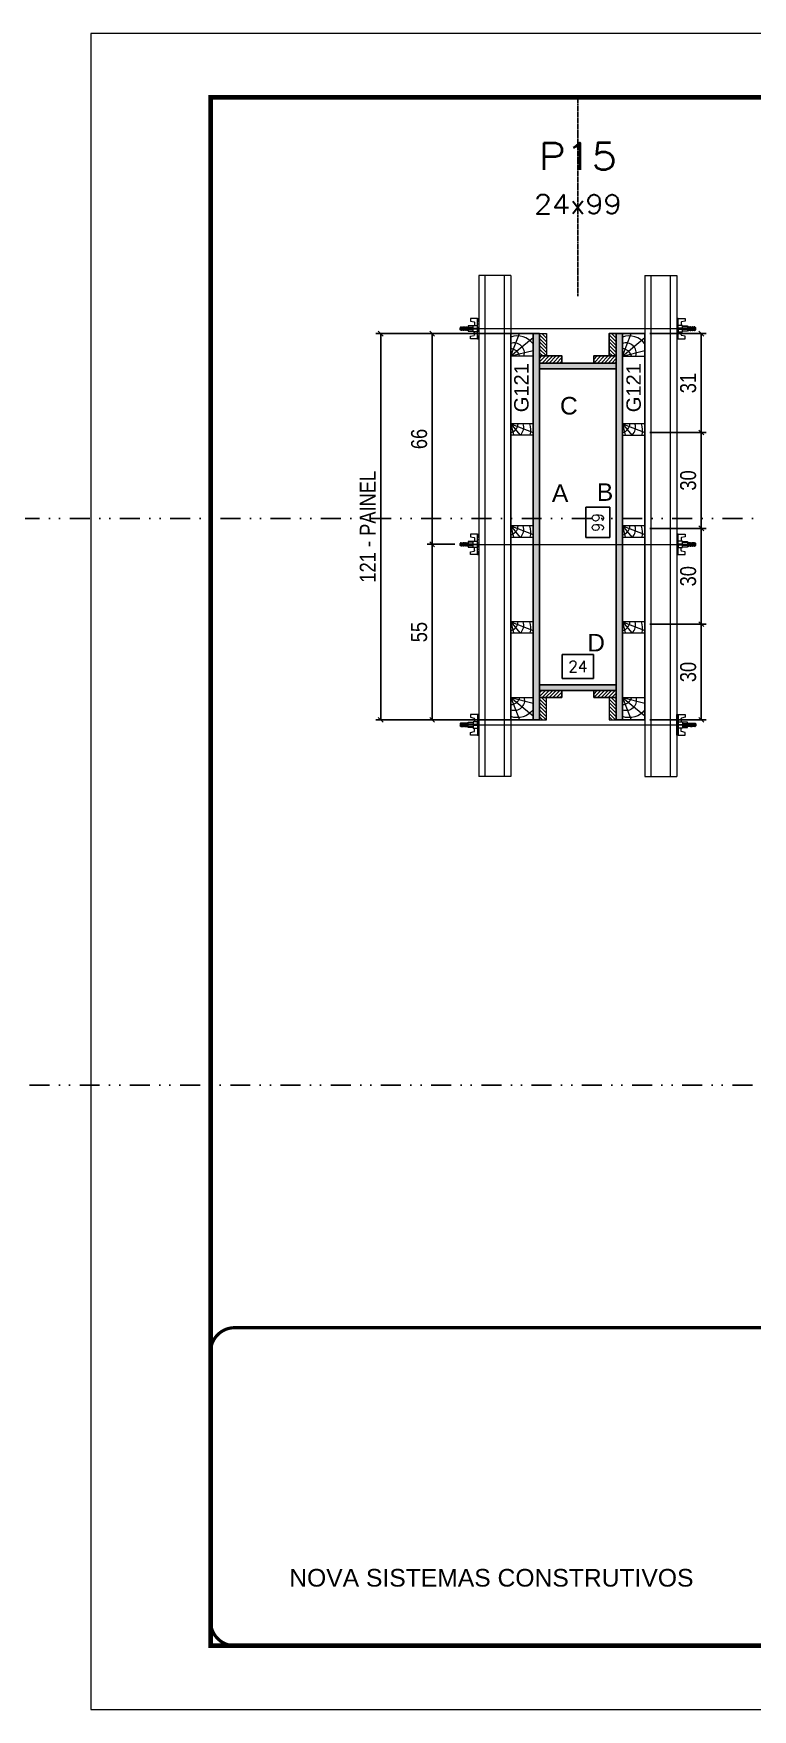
# Model space of a CAD drawing. Extents: x 13770 to 23315, y 867 to 16997.
# Drawn here: x 19119 to 19569, y 11204 to 12254 of the extents above; entities that cross this region are included whole.
import ezdxf
from ezdxf.enums import TextEntityAlignment as Align

# ---------------------------------------------------------------- set-up
doc = ezdxf.new("R2010")
doc.units = 0
for name, pattern in [('CONTINUO', [0]), ('DASHED', [0.75, 0.5, -0.25]), ('DIVIDE2', [0.625, 0.25, -0.125, 0, -0.125, 0, -0.125]), ('HIDDEN', [0.375, 0.25, -0.125])]:
    doc.linetypes.add(name, pattern=pattern)
for name, color, linetype in [('COTA', 241, 'Continuous'), ('cotas', 4, 'Continuous'), ('Nível', 160, 'Continuous'), ('Painéis', 200, 'Continuous'), ('SARRAFO', 251, 'Continuous'), ('Texto de Titulo', 7, 'Continuous'), ('Texto Qtd Sarr', 242, 'Continuous'), ('TEXTO_GERAL', 7, 'Continuous')]:
    doc.layers.add(name, color=color, linetype=linetype)
for name, color, linetype, lineweight in [('Folhas', 255, 'Continuous', 9), ('Hachura', 251, 'Continuous', 9), ('Madeira', 126, 'Continuous', 18), ('Perfil Metálico', 224, 'Continuous', 18), ('SARRAFO DE PRESSAO', 251, 'DASHED', 9), ('Texto Seção', 7, 'Continuous', 15)]:
    doc.layers.add(name, color=color, linetype=linetype, lineweight=lineweight)
doc.styles.add('ARIAL', font='arial.ttf')
doc.styles.add('COTA TECNICA 2X', font='techl___.ttf', dxfattribs={"height": 10})
doc.styles.add('ROMANS', font='romans.shx')
doc.styles.add('SANSSERIF', font='sas_____.pfb')
doc.dimstyles.new('SECAO PILAR', dxfattribs={"dimtxt": 10, "dimasz": 3, "dimexe": 3, "dimexo": 3, "dimgap": 3, "dimtad": 1, "dimdec": 1, "dimlfac": 0.5, "dimzin": 12, "dimdsep": 46, "dimtxsty": 'COTA TECNICA 2X', "dimblk1": 'OBLIQUE', "dimblk2": 'OBLIQUE', "dimsah": 1, "dimcen": 0.9, "dimclrd": 256, "dimclre": 256, "dimclrt": 256, "dimadec": 1, "dimazin": 3, "dimtfac": 1, "dimtdec": 1, "dimtmove": 0, "dimatfit": 3, "dimfxl": 1, "dimtolj": 1, "dimtzin": 12, "dimarcsym": 0})
doc.dimstyles.new('SECÇÃO 2', dxfattribs={"dimtxt": 7, "dimasz": 6, "dimexe": 0.18, "dimexo": 2, "dimgap": -4, "dimtad": 3, "dimdec": 1, "dimlfac": 0.5, "dimzin": 12, "dimdsep": 46, "dimtxsty": 'ROMANS', "dimblk": 'ARCHTICK', "dimcen": 0.09, "dimse1": 1, "dimse2": 1, "dimsd1": 1, "dimsd2": 1, "dimclrd": 180, "dimclre": 5, "dimclrt": 1, "dimadec": 0, "dimazin": 3, "dimtfac": 1, "dimtdec": 1, "dimtofl": 0, "dimtmove": 0, "dimatfit": 3, "dimldrblk": 'ARCHTICK', "dimfxl": 1, "dimtolj": 1, "dimtzin": 0, "dimarcsym": 0})

# ---------------------------------------------------------------- blocks, each defined once
blk = doc.blocks.new('9999999999')
at = {"color": 30, "linetype": 'CONTINUO', "const_width": 2}
blk.add_lwpolyline([(99584, 34230.2), (99584, 34414.4, 0.414214), (99569, 34429.4), (98229, 34429.4, 0.414214), (98214, 34414.4), (98214, 34245.2, 0.414214), (98229, 34230.2), (99584, 34230.2)], format="xyb", dxfattribs=at)
at = {"layer": 'Folhas'}
blk.add_lwpolyline([(98139, 34190.2), (99624, 34190.2), (99624, 35240.2), (98139, 35240.2)], close=True, dxfattribs=at)
at = {"layer": 'Folhas', "color": 30, "const_width": 3}
blk.add_lwpolyline([(98214, 34230.2), (99584, 34230.2), (99584, 35200.2), (98214, 35200.2)], close=True, dxfattribs=at)
at = {"color": 7, "linetype": 'Continuous', "ltscale": 5, "style": 'ARIAL'}
blk.add_text('NOVA SISTEMAS CONSTRUTIVOS', height=11.059, dxfattribs=at).set_placement((98263.2, 34267.2))
blk = doc.blocks.new('*D508')
at = {"layer": 'COTA', "color": 180, "lineweight": -2, "transparency": 16777216}
for p, q in [((19479.5, 11957.4), (19464.5, 11957.4)), ((19464.5, 11957.4), (19464.5, 11938.4)), ((19479.5, 11938.4), (19479.5, 11957.4)), ((19464.5, 11938.4), (19479.5, 11938.4))]:
    blk.add_line(p, q, dxfattribs=at)
at = {"layer": 'Defpoints', "color": 0, "transparency": 16777216}
for p in [(19435.5, 12044.2), (19435.5, 11846.2), (19483.5, 11846.2)]:
    blk.add_point(p, dxfattribs=at)
at = {"layer": 'COTA', "color": 1, "transparency": 16777216, "insert": (19472, 11947.9), "char_height": 7, "attachment_point": 5, "rotation": 90, "style": 'ROMANS'}
blk.add_mtext('\\A1;99', dxfattribs=at)
blk = doc.blocks.new('_ArchTick')
at = {"color": 0, "linetype": 'ByBlock', "const_width": 0.15}
blk.add_lwpolyline([(-0.5, -0.5), (0.5, 0.5)], dxfattribs=at)
blk = doc.blocks.new('*D509')
at = {"layer": 'COTA', "color": 180, "lineweight": -2, "transparency": 16777216}
for p, q in [((19469.3, 11865.2), (19449.7, 11865.2)), ((19449.7, 11865.2), (19449.7, 11850.2)), ((19469.3, 11850.2), (19469.3, 11865.2)), ((19449.7, 11850.2), (19469.3, 11850.2))]:
    blk.add_line(p, q, dxfattribs=at)
at = {"layer": 'Defpoints', "color": 0, "transparency": 16777216}
for p in [(19435.5, 12026.9), (19483.5, 12026.9), (19435.5, 11846.2)]:
    blk.add_point(p, dxfattribs=at)
at = {"layer": 'COTA', "color": 1, "transparency": 16777216, "insert": (19459.5, 11857.7), "char_height": 7, "attachment_point": 5, "style": 'ROMANS'}
blk.add_mtext('\\A1;24', dxfattribs=at)
blk = doc.blocks.new('_Oblique')
at = {"color": 0, "linetype": 'ByBlock', "lineweight": -2}
blk.add_line((-0.5, -0.5), (0.5, 0.5), dxfattribs=at)
blk = doc.blocks.new('*D510')
at = {"layer": 'COTA', "lineweight": -2, "transparency": 16777216}
for p, q in [((19414.5, 12066.2), (19365.2, 12066.2)), ((19368.2, 12066.2), (19368.2, 11934.2)), ((19382.5, 11934.2), (19365.2, 11934.2))]:
    blk.add_line(p, q, dxfattribs=at)
at = {"layer": 'Defpoints', "color": 0, "transparency": 16777216}
for p in [(19417.5, 12066.2), (19368.2, 11934.2), (19385.5, 11934.2)]:
    blk.add_point(p, dxfattribs=at)
at = {"layer": 'COTA', "lineweight": -2, "transparency": 16777216, "xscale": 3, "yscale": 3, "zscale": 3}
for p, rotation in [((19368.2, 12066.2), 90), ((19368.2, 11934.2), 270)]:
    blk.add_blockref('_Oblique', p, dxfattribs=dict(at, rotation=rotation))
at = {"layer": 'COTA', "transparency": 16777216, "insert": (19360.1, 12000.2), "char_height": 10, "attachment_point": 5, "rotation": 90, "style": 'COTA TECNICA 2X'}
blk.add_mtext('\\A1;66', dxfattribs=at)
blk = doc.blocks.new('*D511')
at = {"layer": 'COTA', "lineweight": -2, "transparency": 16777216}
for p, q in [((19382.5, 11934.2), (19365.2, 11934.2)), ((19368.2, 11934.2), (19368.2, 11824.2)), ((19414.5, 11824.2), (19365.2, 11824.2))]:
    blk.add_line(p, q, dxfattribs=at)
at = {"layer": 'Defpoints', "color": 0, "transparency": 16777216}
for p in [(19385.5, 11934.2), (19368.2, 11824.2), (19417.5, 11824.2)]:
    blk.add_point(p, dxfattribs=at)
at = {"layer": 'COTA', "lineweight": -2, "transparency": 16777216, "xscale": 3, "yscale": 3, "zscale": 3}
for p, rotation in [((19368.2, 11934.2), 90), ((19368.2, 11824.2), 270)]:
    blk.add_blockref('_Oblique', p, dxfattribs=dict(at, rotation=rotation))
at = {"layer": 'COTA', "transparency": 16777216, "insert": (19360.1, 11879.2), "char_height": 10, "attachment_point": 5, "rotation": 90, "style": 'COTA TECNICA 2X'}
blk.add_mtext('\\A1;55', dxfattribs=at)
blk = doc.blocks.new('*D512')
at = {"layer": 'COTA', "lineweight": -2, "transparency": 16777216}
for p, q in [((19428.5, 12066.2), (19333, 12066.2)), ((19336, 12066.2), (19336, 11824.2)), ((19428.5, 11824.2), (19333, 11824.2))]:
    blk.add_line(p, q, dxfattribs=at)
at = {"layer": 'Defpoints', "color": 0, "transparency": 16777216}
for p in [(19431.5, 12066.2), (19336, 11824.2), (19431.5, 11824.2)]:
    blk.add_point(p, dxfattribs=at)
at = {"layer": 'COTA', "lineweight": -2, "transparency": 16777216, "xscale": 3, "yscale": 3, "zscale": 3}
for p, rotation in [((19336, 12066.2), 90), ((19336, 11824.2), 270)]:
    blk.add_blockref('_Oblique', p, dxfattribs=dict(at, rotation=rotation))
at = {"layer": 'COTA', "transparency": 16777216, "insert": (19327.9, 11945.2), "char_height": 10, "attachment_point": 5, "rotation": 90, "style": 'COTA TECNICA 2X'}
blk.add_mtext('\\A1;121 - PAINEL', dxfattribs=at)
blk = doc.blocks.new('PONTALETE')
at = {"layer": 'Madeira'}
for q in [(2.71, 7), (7, 5.76), (7, 1.74)]:
    blk.add_line((0, 0), q, dxfattribs=at)
blk.add_lwpolyline([(0, 0), (7, 0), (7, 7), (0, 7)], close=True, dxfattribs=at)
for centre, radius, start, end in [((2.04, 0.06), 6.23, 37.2818, 109.0913), ((1.09, 0.9), 3.19, 343.603, 109.9847), ((-0.21, -0.78), 3.09, 14.6322, 86.0383)]:
    blk.add_arc(centre, radius, start, end, dxfattribs=at)
blk = doc.blocks.new('MEIO PONTALETE')
at = {"layer": 'Madeira'}
for q in [(2.71, 7), (3.5, 2.88), (3.5, 0.87)]:
    blk.add_line((0, 0), q, dxfattribs=at)
blk.add_lwpolyline([(0, 0), (3.5, 0), (3.5, 7), (0, 7)], close=True, dxfattribs=at)
for centre, radius, start, end in [((2.04, 0.06), 6.23, 76.4499, 109.0913), ((1.09, 0.9), 3.19, 40.9063, 109.9847), ((-0.21, -0.78), 3.09, 14.6322, 86.0383)]:
    blk.add_arc(centre, radius, start, end, dxfattribs=at)
blk = doc.blocks.new('*D513')
at = {"layer": 'COTA', "lineweight": -2, "transparency": 16777216}
for p, q in [((19504.5, 11944.2), (19539.8, 11944.2)), ((19536.8, 11944.2), (19536.8, 11884.2)), ((19504.5, 11884.2), (19539.8, 11884.2))]:
    blk.add_line(p, q, dxfattribs=at)
at = {"layer": 'Defpoints', "color": 0, "transparency": 16777216}
for p in [(19501.5, 11944.2), (19501.5, 11884.2), (19536.8, 11884.2)]:
    blk.add_point(p, dxfattribs=at)
at = {"layer": 'COTA', "lineweight": -2, "transparency": 16777216, "xscale": 3, "yscale": 3, "zscale": 3}
for p, rotation in [((19536.8, 11944.2), 90), ((19536.8, 11884.2), 270)]:
    blk.add_blockref('_Oblique', p, dxfattribs=dict(at, rotation=rotation))
at = {"layer": 'COTA', "transparency": 16777216, "insert": (19528.6, 11914.2), "char_height": 10, "attachment_point": 5, "rotation": 90, "style": 'COTA TECNICA 2X'}
blk.add_mtext('\\A1;30', dxfattribs=at)
blk = doc.blocks.new('*D514')
at = {"layer": 'COTA', "lineweight": -2, "transparency": 16777216}
for p, q in [((19504.5, 11884.2), (19539.8, 11884.2)), ((19536.8, 11884.2), (19536.8, 11824.2)), ((19504.5, 11824.2), (19539.8, 11824.2))]:
    blk.add_line(p, q, dxfattribs=at)
at = {"layer": 'Defpoints', "color": 0, "transparency": 16777216}
for p in [(19501.5, 11884.2), (19501.5, 11824.2), (19536.8, 11824.2)]:
    blk.add_point(p, dxfattribs=at)
at = {"layer": 'COTA', "lineweight": -2, "transparency": 16777216, "xscale": 3, "yscale": 3, "zscale": 3}
for p, rotation in [((19536.8, 11884.2), 90), ((19536.8, 11824.2), 270)]:
    blk.add_blockref('_Oblique', p, dxfattribs=dict(at, rotation=rotation))
at = {"layer": 'COTA', "transparency": 16777216, "insert": (19528.6, 11854.2), "char_height": 10, "attachment_point": 5, "rotation": 90, "style": 'COTA TECNICA 2X'}
blk.add_mtext('\\A1;30', dxfattribs=at)
blk = doc.blocks.new('*D506')
at = {"layer": 'COTA', "lineweight": -2, "transparency": 16777216}
for p, q in [((19504.5, 12066.2), (19539.8, 12066.2)), ((19536.8, 12066.2), (19536.8, 12004.2)), ((19504.5, 12004.2), (19539.8, 12004.2))]:
    blk.add_line(p, q, dxfattribs=at)
at = {"layer": 'Defpoints', "color": 0, "transparency": 16777216}
for p in [(19501.5, 12066.2), (19501.5, 12004.2), (19536.8, 12004.2)]:
    blk.add_point(p, dxfattribs=at)
at = {"layer": 'COTA', "lineweight": -2, "transparency": 16777216, "xscale": 3, "yscale": 3, "zscale": 3}
for p, rotation in [((19536.8, 12066.2), 90), ((19536.8, 12004.2), 270)]:
    blk.add_blockref('_Oblique', p, dxfattribs=dict(at, rotation=rotation))
at = {"layer": 'COTA', "transparency": 16777216, "insert": (19528.6, 12035.2), "char_height": 10, "attachment_point": 5, "rotation": 90, "style": 'COTA TECNICA 2X'}
blk.add_mtext('\\A1;31', dxfattribs=at)
blk = doc.blocks.new('*D507')
at = {"layer": 'COTA', "lineweight": -2, "transparency": 16777216}
for p, q in [((19504.5, 12004.2), (19539.8, 12004.2)), ((19536.8, 12004.2), (19536.8, 11944.2)), ((19504.5, 11944.2), (19539.8, 11944.2))]:
    blk.add_line(p, q, dxfattribs=at)
at = {"layer": 'Defpoints', "color": 0, "transparency": 16777216}
for p in [(19501.5, 12004.2), (19501.5, 11944.2), (19536.8, 11944.2)]:
    blk.add_point(p, dxfattribs=at)
at = {"layer": 'COTA', "lineweight": -2, "transparency": 16777216, "xscale": 3, "yscale": 3, "zscale": 3}
for p, rotation in [((19536.8, 12004.2), 90), ((19536.8, 11944.2), 270)]:
    blk.add_blockref('_Oblique', p, dxfattribs=dict(at, rotation=rotation))
at = {"layer": 'COTA', "transparency": 16777216, "insert": (19528.6, 11974.2), "char_height": 10, "attachment_point": 5, "rotation": 90, "style": 'COTA TECNICA 2X'}
blk.add_mtext('\\A1;30', dxfattribs=at)
blk = doc.blocks.new('titulo1')
at = {"layer": 'Defpoints', "color": 252, "linetype": 'HIDDEN', "ltscale": 2}
blk.add_line((0, 0), (0, 125), dxfattribs=at)
at = {"layer": 'Defpoints', "style": 'ROMANS', "oblique": 15}
blk.add_attdef('FOLHA', text='', height=10, dxfattribs=at).set_placement((0, 15.6), align=Align.MIDDLE_CENTER)
at = {"layer": 'Texto Qtd Sarr', "color": 3, "style": 'ROMANS', "oblique": 15}
for tag, height, p in [('TITULO', 17, (0, 71.4)), ('SEÇÃO', 12, (0, 41.5))]:
    blk.add_attdef(tag, text='', height=height, dxfattribs=at).set_placement(p, align=Align.MIDDLE_CENTER)
blk = doc.blocks.new('C')
at = {"layer": 'Hachura', "color": 0}
for p, q in [((0, 3.22), (0, -3.22)), ((0.45, 3.22), (0, 3.22)), ((0.46, 3.16), (0, 3.16)), ((0.46, 3.05), (0, 3.05)), ((0.46, 2.88), (0, 2.88)), ((0, 2.75), (0, -1.16)), ((0.46, 2.65), (0, 2.65)), ((0.46, 2.23), (0, 2.23)), ((0.46, 1.51), (0, 1.51)), ((0.39, 0.49), (0.17, 0.49)), ((0.45, -3.23), (0.45, 3.22)), ((0.45, 3.22), (2.58, 3.22)), ((1.74, 0.97), (0.45, 0.97)), ((1.45, 0.1), (0.45, 0.1)), ((1.35, 1.94), (1.35, 0.96)), ((2.58, 2.39), (1.47, 2.09)), ((1.74, -0.97), (1.74, 0.97)), ((1.74, 0.97), (1.74, 0.84)), ((1.74, 0.97), (1.74, 0.84)), ((1.74, 0.84), (3.35, 0.84)), ((3.35, 0.45), (1.74, 0.45)), ((2.58, 3.22), (2.58, 2.39)), ((3.32, 0.84), (3.32, -0.84)), ((3.35, 0.84), (3.35, -0.84)), ((3.68, 0.45), (3.35, 0.45)), ((3.84, -0.52), (3.35, 0.45)), ((3.35, 0.06), (3.67, -0.57)), ((3.68, 0.45), (4.16, -0.52)), ((3.72, 0.5), (4.25, -0.57)), ((4.37, -0.55), (3.83, 0.53)), ((4.15, 0.45), (3.93, 0.45)), ((4.42, -0.52), (3.93, 0.45)), ((4.15, 0.45), (4.26, 0.45)), ((4.26, 0.45), (4.74, -0.52)), ((4.3, 0.5), (4.83, -0.57)), ((4.95, -0.55), (4.41, 0.53)), ((4.51, 0.45), (4.84, 0.45)), ((5, -0.52), (4.51, 0.45)), ((4.84, 0.45), (5.32, -0.52)), ((4.88, 0.5), (5.41, -0.57)), ((5.53, -0.55), (4.99, 0.53)), ((5.58, -0.52), (5.09, 0.45)), ((5.42, 0.45), (5.09, 0.45)), ((5.58, -0.52), (5.09, 0.45)), ((5.42, 0.45), (5.74, -0.19)), ((5.46, 0.5), (5.74, -0.07)), ((5.74, 0.19), (5.57, 0.53)), ((5.74, 0.32), (5.68, 0.45)), ((5.68, 0.45), (5.74, 0.45)), ((5.74, 0.45), (5.9, 0.29)), ((5.74, 0.45), (5.74, -0.52)), ((5.9, -0.36), (5.9, 0.29)), ((0.45, 0), (0, 0)), ((0.46, -1.52), (0, -1.52)), ((0.46, -2.23), (0, -2.23)), ((0.46, -2.65), (0, -2.65)), ((0.46, -2.88), (0, -2.88)), ((0.46, -3.05), (0, -3.05)), ((0.46, -3.16), (0, -3.16)), ((0, -3.22), (2.57, -3.22)), ((0.08, -0.48), (0.29, -0.48)), ((0.29, -0.48), (0.4, -0.48)), ((0.45, 0), (0.45, -0.97)), ((0.45, -0.16), (1.45, -0.16)), ((0.45, -0.65), (0.45, -0.32)), ((0.45, -3.23), (0.45, -0.65)), ((0.45, -0.97), (1.74, -0.97)), ((1.35, -1.94), (1.35, -0.97)), ((2.58, -2.39), (1.47, -2.1)), ((3.35, -0.32), (1.74, -0.32)), ((3.35, -0.84), (1.74, -0.84)), ((2.58, -3.23), (2.58, -2.39)), ((3.35, -0.07), (3.58, -0.52)), ((3.35, -0.52), (3.58, -0.52)), ((3.84, -0.52), (4.16, -0.52)), ((4.42, -0.52), (4.74, -0.52)), ((4.63, -0.52), (4.74, -0.52)), ((5, -0.52), (5.32, -0.52)), ((5.58, -0.52), (5.74, -0.52)), ((5.74, -0.52), (5.9, -0.36)), ((5.74, -0.52), (5.74, -0.52))]:
    blk.add_line(p, q, dxfattribs=at)
for centre, radius, start, end in [((1.52, 1.94), 0.161, 104.7436, 180), ((1.44, -0.03), 0.129, 272.695, 87.305), ((3.81, 0.39), 0.143, 25.5688, 154.4312), ((4.39, 0.39), 0.143, 25.5688, 154.4312), ((4.97, 0.39), 0.143, 25.5688, 154.4312), ((5.55, 0.39), 0.143, 25.5688, 154.4312), ((0.17, -0.37), 0.174, 221.744, 317.8592), ((1.52, -1.94), 0.161, 180, 255.2564), ((3.71, -0.4), 0.174, 222.1408, 318.256), ((4.29, -0.4), 0.174, 222.1408, 318.256), ((4.87, -0.4), 0.174, 222.1408, 318.256), ((5.45, -0.4), 0.174, 222.1408, 318.256), ((5.61, -0.4), 0.174, 317.8592, 318.256)]:
    blk.add_arc(centre, radius, start, end, dxfattribs=at)

msp = doc.modelspace()

# ---------------------------------------------------------------- hatches: boundary and pattern name
at = {"layer": 'Hachura'}
h = msp.add_hatch(color=256, dxfattribs=at)
h.dxf.hatch_style = 1
h.paths.add_polyline_path([(19435.49, 11824.19), (19431.49, 11824.19), (19431.49, 12066.19), (19435.49, 12066.19)])
h = msp.add_hatch(dxfattribs=at)
h.set_pattern_fill('ANSI31', color=256, scale=0.5, angle=90, style=0)
h.set_pattern_definition([(135, (-3455.916, 21190.1412), (-1.12253202, -1.12253202), [])])
h.paths.add_polyline_path([(19435.49, 12052.19), (19439.89, 12052.19), (19439.89, 12066.19), (19435.49, 12066.19)])
h = msp.add_hatch(dxfattribs=at)
h.set_pattern_fill('ANSI31', color=256, scale=0.5, angle=90, style=0)
h.set_pattern_definition([(135, (-3412.316, 21190.1412), (-1.12253202, -1.12253202), [])])
h.paths.add_polyline_path([(19479.09, 12052.19), (19483.49, 12052.19), (19483.49, 12066.19), (19479.09, 12066.19)])
h = msp.add_hatch(color=256, dxfattribs=at)
h.dxf.hatch_style = 1
h.paths.add_polyline_path([(19483.49, 11824.19), (19487.49, 11824.19), (19487.49, 12066.19), (19483.49, 12066.19)])
h = msp.add_hatch(dxfattribs=at)
h.set_pattern_fill('ANSI31', color=256, scale=0.5, angle=540, style=0)
h.set_pattern_definition([(225, (9946.5403, -10877.2188), (1.12253202, -1.12253202), [])])
h.paths.add_polyline_path([(19435.49, 12052.19), (19435.49, 12047.79), (19449.49, 12047.79), (19449.49, 12052.19)])
h = msp.add_hatch(color=256, dxfattribs=at)
h.dxf.hatch_style = 1
h.paths.add_polyline_path([(19435.49, 12047.79), (19435.49, 12044.19), (19483.49, 12044.19), (19483.49, 12047.79)])
h = msp.add_hatch(dxfattribs=at)
h.set_pattern_fill('ANSI31', color=256, scale=0.5, angle=540, style=0)
h.set_pattern_definition([(225, (9956.5403, -10877.2188), (1.12253202, -1.12253202), [])])
h.paths.add_polyline_path([(19483.49, 12052.19), (19483.49, 12047.79), (19469.49, 12047.79), (19469.49, 12052.19)])
h = msp.add_hatch(color=256, dxfattribs=at)
h.dxf.hatch_style = 1
h.paths.add_polyline_path([(19435.49, 11846.19), (19435.49, 11842.59), (19483.49, 11842.59), (19483.49, 11846.19)])
h = msp.add_hatch(dxfattribs=at)
h.set_pattern_fill('ANSI31', color=256, scale=0.5, angle=540, style=0)
h.set_pattern_definition([(225, (9946.5403, -11086.8188), (1.12253202, -1.12253202), [])])
h.paths.add_polyline_path([(19435.49, 11842.59), (19435.49, 11838.19), (19449.49, 11838.19), (19449.49, 11842.59)])
h = msp.add_hatch(dxfattribs=at)
h.set_pattern_fill('ANSI31', color=256, scale=0.5, angle=90, style=0)
h.set_pattern_definition([(135, (-3455.916, 21092.1412), (-1.12253202, -1.12253202), [])])
h.paths.add_polyline_path([(19435.49, 11838.19), (19439.89, 11838.19), (19439.89, 11824.19), (19435.49, 11824.19)])
h = msp.add_hatch(dxfattribs=at)
h.set_pattern_fill('ANSI31', color=256, scale=0.5, angle=540, style=0)
h.set_pattern_definition([(225, (9956.5403, -11086.8188), (1.12253202, -1.12253202), [])])
h.paths.add_polyline_path([(19483.49, 11842.59), (19483.49, 11838.19), (19469.49, 11838.19), (19469.49, 11842.59)])
h = msp.add_hatch(dxfattribs=at)
h.set_pattern_fill('ANSI31', color=256, scale=0.5, angle=90, style=0)
h.set_pattern_definition([(135, (-3412.316, 21092.1412), (-1.12253202, -1.12253202), [])])
h.paths.add_polyline_path([(19479.09, 11838.19), (19483.49, 11838.19), (19483.49, 11824.19), (19479.09, 11824.19)])

# ---------------------------------------------------------------- linework, layer by layer
for points in [[(19431.47, 12066.19), (19417.47, 12066.19), (19417.47, 11824.19), (19431.47, 11824.19)], [(19501.49, 12066.18), (19487.49, 12066.18), (19487.49, 11824.18), (19501.49, 11824.18)]]:
    msp.add_lwpolyline(points, close=True)
at = {"layer": 'cotas'}
msp.add_lwpolyline([(19483.49, 12044.19), (19483.49, 11846.19), (19435.49, 11846.19), (19435.49, 12044.19)], close=True, dxfattribs=at)
at = {"layer": 'Hachura'}
for p, q in [((19386.69, 12069.33), (19528.49, 12069.32)), ((19386.69, 11934.19), (19528.49, 11934.18)), ((19386.69, 11821.05), (19528.49, 11821.06))]:
    msp.add_line(p, q, dxfattribs=at)
at = {"layer": 'Madeira'}
for points in [[(19439.89, 12066.19), (19439.89, 12052.19), (19435.49, 12052.19), (19435.49, 12066.19)], [(19439.89, 11824.19), (19439.89, 11838.19), (19435.49, 11838.19), (19435.49, 11824.19)], [(19483.49, 11824.19), (19483.49, 11838.19), (19479.09, 11838.19), (19479.09, 11824.19)]]:
    msp.add_lwpolyline(points, close=True, dxfattribs=at)
at = {"layer": 'Nível', "color": 4, "linetype": 'DIVIDE2', "ltscale": 50}
for p, q in [((16468.02, 11950.3), (21112.79, 11950.3)), ((13769.54, 11595.3), (21112.79, 11595.3))]:
    msp.add_line(p, q, dxfattribs=at)
at = {"layer": 'Painéis', "color": 32, "true_color": 0xcd6928}
for points in [[(19435.49, 11824.19), (19431.49, 11824.19), (19431.49, 12066.19), (19435.49, 12066.19)], [(19483.49, 11824.19), (19487.49, 11824.19), (19487.49, 12066.19), (19483.49, 12066.19)], [(19435.49, 12047.79), (19435.49, 12044.19), (19483.49, 12044.19), (19483.49, 12047.79)], [(19435.49, 11846.19), (19435.49, 11842.59), (19483.49, 11842.59), (19483.49, 11846.19)]]:
    msp.add_lwpolyline(points, close=True, dxfattribs=at)
at = {"layer": 'Perfil Metálico'}
for p, q in [((19397.49, 12102.69), (19397.49, 11788.69)), ((19417.49, 12102.69), (19397.49, 12102.69)), ((19401.49, 11788.69), (19401.49, 12102.69)), ((19413.49, 11788.69), (19413.49, 12102.69)), ((19417.49, 12102.69), (19417.49, 11788.69)), ((19501.49, 12102.69), (19501.49, 11788.69)), ((19501.49, 12102.69), (19521.49, 12102.69)), ((19505.49, 11788.69), (19505.49, 12102.69)), ((19517.49, 11788.69), (19517.49, 12102.69)), ((19521.49, 12102.69), (19521.49, 11788.69)), ((19417.49, 11788.69), (19397.49, 11788.69)), ((19501.49, 11788.69), (19521.49, 11788.69))]:
    msp.add_line(p, q, dxfattribs=at)
at = {"layer": 'SARRAFO'}
for points in [[(19483.49, 12066.19), (19483.49, 12052.19), (19479.09, 12052.19), (19479.09, 12066.19)], [(19449.49, 12047.79), (19435.49, 12047.79), (19435.49, 12052.19), (19449.49, 12052.19)], [(19449.49, 12047.79), (19435.49, 12047.79), (19435.49, 12052.19), (19449.49, 12052.19)], [(19469.49, 12047.79), (19483.49, 12047.79), (19483.49, 12052.19), (19469.49, 12052.19)], [(19469.49, 12047.79), (19483.49, 12047.79), (19483.49, 12052.19), (19469.49, 12052.19)], [(19449.49, 11838.19), (19435.49, 11838.19), (19435.49, 11842.59), (19449.49, 11842.59)], [(19449.49, 11838.19), (19435.49, 11838.19), (19435.49, 11842.59), (19449.49, 11842.59)], [(19469.49, 11838.19), (19483.49, 11838.19), (19483.49, 11842.59), (19469.49, 11842.59)], [(19469.49, 11838.19), (19483.49, 11838.19), (19483.49, 11842.59), (19469.49, 11842.59)]]:
    msp.add_lwpolyline(points, close=True, dxfattribs=at)

# ---------------------------------------------------------------- block references
at = {"layer": 'Hachura', "linetype": 'Continuous', "yscale": 2, "zscale": 2}
for p, xscale in [((19397.49, 12069.33), -2), ((19521.49, 12069.33), 2), ((19397.49, 11934.19), -2), ((19521.49, 11934.19), 2)]:
    msp.add_blockref('C', p, dxfattribs=dict(at, xscale=xscale))
at = {"layer": 'Hachura', "linetype": 'Continuous', "yscale": 2, "zscale": 2, "rotation": 180}
for p, xscale in [((19397.49, 11821.05), 2), ((19521.49, 11821.05), -2)]:
    msp.add_blockref('C', p, dxfattribs=dict(at, xscale=xscale))
at = {"layer": 'Madeira', "xscale": 2, "yscale": 2, "zscale": 2}
for p in [(19417.47, 12052.19), (19487.49, 12052.18)]:
    msp.add_blockref('PONTALETE', p, dxfattribs=at)
at = {"layer": 'Madeira'}
for name, p, xscale, yscale, zscale, rotation in [('MEIO PONTALETE', (19417.47, 12009.69), 1.999999997962732, 1.999999997962732, 1.999999997962732, 270), ('MEIO PONTALETE', (19487.49, 12009.68), 1.999999997962732, 1.999999997962732, 1.999999997962732, 270), ('MEIO PONTALETE', (19417.47, 11945.69), 1.999999997962732, 1.999999997962732, 1.999999997962732, 270), ('MEIO PONTALETE', (19487.49, 11945.68), 1.999999997962732, 1.999999997962732, 1.999999997962732, 270), ('MEIO PONTALETE', (19417.47, 11885.69), 1.999999997962732, 1.999999997962732, 1.999999997962732, 270), ('MEIO PONTALETE', (19487.49, 11885.68), 1.999999997962732, 1.999999997962732, 1.999999997962732, 270), ('PONTALETE', (19417.47, 11838.19), -2, 2, 2, 180), ('PONTALETE', (19487.49, 11838.18), -2, 2, 2, 180)]:
    msp.add_blockref(name, p, dxfattribs=dict(at, xscale=xscale, yscale=yscale, zscale=zscale, rotation=rotation))
at = {"layer": 'SARRAFO DE PRESSAO', "color": 6, "linetype": 'ByBlock'}
msp.add_blockref('9999999999', (-78984.48, -22985.99), dxfattribs=at)
at = {"layer": 'Texto Seção'}
ref = msp.add_blockref('titulo1', (19459.49, 12089.77), dxfattribs=at)
ref.add_attrib('TITULO', 'P15', dxfattribs={"layer": 'Texto de Titulo', "color": 7, "height": 17, "style": 'ROMANS', "width": 1.1}).set_placement((19459.49, 12177.27), align=Align.MIDDLE_CENTER)
ref.add_attrib('SEÇÃO', '24x99', dxfattribs={"layer": 'Texto de Titulo', "color": 7, "height": 12, "style": 'ROMANS', "width": 1.1}).set_placement((19459.49, 12147.27), align=Align.MIDDLE_CENTER)

# ---------------------------------------------------------------- texts
at = {"layer": 'Texto Seção', "color": 0, "linetype": 'Continuous', "style": 'SANSSERIF'}
for p in [(19424.12, 12016.93), (19494.42, 12016.93)]:
    msp.add_text('G121', height=9, rotation=90, dxfattribs=at).set_placement(p, align=Align.MIDDLE_LEFT)
at = {"layer": 'TEXTO_GERAL', "style": 'ARIAL'}
for s, p in [('C', (19453.86, 12021.03)), ('A', (19448.38, 11966.31)), ('B', (19476.52, 11966.92)), ('D', (19470.9, 11872.58))]:
    msp.add_text(s, height=11, dxfattribs=at).set_placement(p, align=Align.MIDDLE_CENTER)

# ---------------------------------------------------------------- dimensions: what is measured, and where the dimension line sits
at = {"layer": 'COTA'}
dim = msp.add_linear_dim(base=(19336, 11824.19), p1=(19431.47, 12066.19), p2=(19431.47, 11824.19), angle=270, text='<> - PAINEL', dimstyle='SECAO PILAR', dxfattribs=at)
dim.commit()
dim.dimension.update_dxf_attribs({"geometry": '*D512', "text_midpoint": (19327.92, 11945.19)})
for base, p1, p2, picture, middle in [((19368.22, 11934.19), (19417.49, 12066.19), (19385.5, 11934.19), '*D510', (19360.12, 12000.19)), ((19536.8, 12004.18), (19501.49, 12066.18), (19501.49, 12004.18), '*D506', (19528.58, 12035.18)), ((19536.8, 11944.18), (19501.49, 12004.18), (19501.49, 11944.18), '*D507', (19528.58, 11974.18)), ((19536.8, 11884.18), (19501.49, 11944.18), (19501.49, 11884.18), '*D513', (19528.58, 11914.18)), ((19368.22, 11824.19), (19385.5, 11934.19), (19417.47, 11824.19), '*D511', (19360.11, 11879.19)), ((19536.8, 11824.18), (19501.49, 11884.18), (19501.49, 11824.18), '*D514', (19528.58, 11854.18))]:
    dim = msp.add_linear_dim(base=base, p1=p1, p2=p2, angle=270, dimstyle='SECAO PILAR', dxfattribs=at)
    dim.commit()
    dim.dimension.update_dxf_attribs({"geometry": picture, "text_midpoint": middle})
for base, p1, p2, angle, picture, middle in [((19483.49, 11846.19), (19435.49, 12044.19), (19435.49, 11846.19), 270, '*D508', (19483.49, 11947.87)), ((19435.49, 11846.19), (19483.49, 12026.87), (19435.49, 12026.87), 180, '*D509', (19459.49, 11846.19))]:
    dim = msp.add_linear_dim(base=base, p1=p1, p2=p2, angle=angle, dimstyle='SECÇÃO 2', dxfattribs=at)
    dim.commit()
    dim.dimension.update_dxf_attribs({"geometry": picture, "text_midpoint": middle, "dimtype": 160})

doc.saveas('drawing.dxf')
